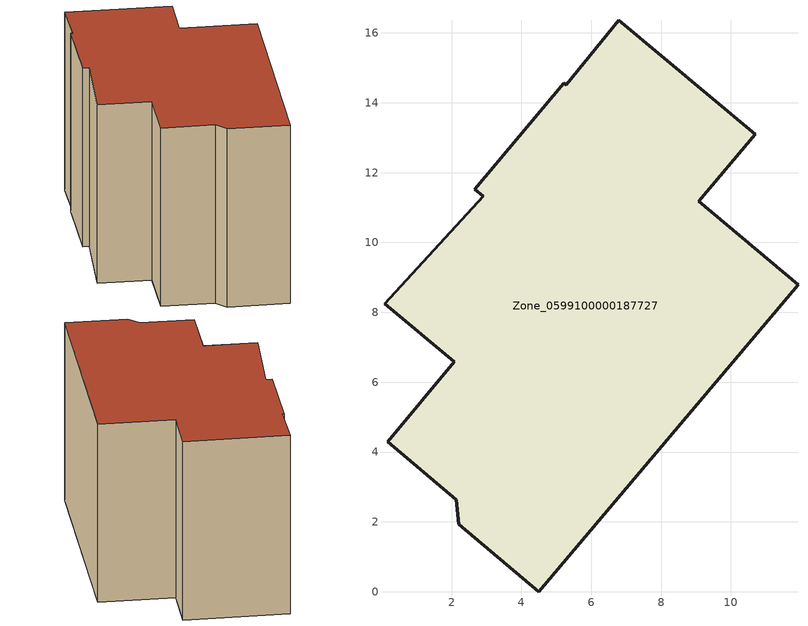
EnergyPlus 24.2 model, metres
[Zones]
Zone_0599100000187727
 floor ground (C_G): 2.14,2.63 0.17,4.29 2.08,6.58 0.08,8.25 2.9,11.32 2.67,11.52 5.21,14.56 5.28,14.51 6.78,16.36 10.69,13.1 9.08,11.18 11.92,8.79 4.5,0 2.21,1.93 z0
 wall outside (C_F): 10.69,13.1 6.78,16.36 5.28,14.51 5.21,14.56 2.67,11.52 2.9,11.32 0.08,8.25 2.08,6.58 0.17,4.29 2.14,2.63 2.21,1.93 4.5,0 11.92,8.79 9.08,11.18 10.69,13.1 z0:9.24
 roof outside (C_R): 5.28,14.51 5.21,14.56 2.67,11.52 2.9,11.32 0.08,8.25 2.08,6.58 0.17,4.29 2.14,2.63 2.21,1.93 4.5,0 11.92,8.79 9.08,11.18 10.69,13.1 6.78,16.36 z9.24
[BUILDING]
Pand.0599100000187727: North Axis=0; Terrain=City; Loads Convergence Tolerance Value=0.04; Temperature Convergence Tolerance Value=0.4; Solar Distribution=FullExterior; Maximum Number of Warmup Days=25; Minimum Number of Warmup Days=1
[Site:Location]
Rotterdam.The.Hague.AP_ZH_NLD Design_Conditions: Latitude=51.96; Longitude=4.45; Time Zone=1; Elevation=-4.5
[SITE:GROUNDTEMPERATURE:BUILDINGSURFACE]
18, 18, 18, 18, 18, 18, 18, 18, 18, 18, 18, 18
[MATERIAL] Thermal Absorptance=0.9; Solar Absorptance=0.7; Visible Absorptance=0.7
Name | Roughness | Thickness | Conductivity | Density | Specific Heat
G.TC.1946 | MediumSmooth | 0.15 | 1 | 540 | 1210
F.TC.1946 | Rough | 0.3 | 0.857143 | 1920 | 840
R.TC.1946 | MediumRough | 0.2 | 0.909091 | 1500 | 1000
[CONSTRUCTION]
C_G: G.TC.1946
C_F: F.TC.1946
C_R: R.TC.1946
[ZONE]
Zone_0599100000187727: Type=1; Multiplier=1; Ceiling Height=Autocalculate; Volume=Autocalculate; Floor Area=autocalculate; Part of Total Floor Area=Yes
[ZONEINFILTRATION:DESIGNFLOWRATE]
Infil_Zone_0599100000187727: Zone or ZoneList or Space or SpaceList=Zone_0599100000187727; Schedule=AlwaysOn; Design Flow Rate Calculation Method=Flow/Area; Flow Rate per Floor Area=0.003; Constant Term Coefficient=1; Temperature Term Coefficient=0; Velocity Term Coefficient=0; Velocity Squared Term Coefficient=0
[HVACTEMPLATE:ZONE:IDEALLOADSAIRSYSTEM]
Zone_0599100000187727: Maximum Heating Supply Air Temperature=50; Minimum Cooling Supply Air Temperature=13; Maximum Heating Supply Air Humidity Ratio=0.0156; Minimum Cooling Supply Air Humidity Ratio=0.0077; Heating Limit=NoLimit; Cooling Limit=NoLimit; Dehumidification Control Type=ConstantSensibleHeatRatio; Cooling Sensible Heat Ratio=0.7; Dehumidification Setpoint=60; Humidification Control Type=None; Humidification Setpoint=30; Outdoor Air Method=None; Outdoor Air Flow Rate per Person=0.00944; Outdoor Air Flow Rate per Zone Floor Area=0; Outdoor Air Flow Rate per Zone=0; Demand Controlled Ventilation Type=None; Outdoor Air Economizer Type=NoEconomizer; Heat Recovery Type=None; Sensible Heat Recovery Effectiveness=0.7; Latent Heat Recovery Effectiveness=0.65
[ZONECONTROL:THERMOSTAT]
ThermostatControl_Zone_0599100000187727: Zone or ZoneList=Zone_0599100000187727; Control Type Schedule=DualSetpointControlType; Control 1=Thermostat_Zone_0599100000187727; Temperature Difference Between Cutout And Setpoint=0
[THERMOSTATSETPOINT:DUALSETPOINT]
Thermostat_Zone_0599100000187727: Heating Setpoint Temperature Schedule=HeatingSetpoint_Zone_0599100000187727; Cooling Setpoint Temperature Schedule=CoolingSetpoint_Zone_0599100000187727
[SCHEDULE:COMPACT]
HeatingSetpoint_Zone_0599100000187727: Through: 12/31, For: AllDays, Until: 24:00, 21
CoolingSetpoint_Zone_0599100000187727: Through: 12/31, For: AllDays, Until: 24:00, 24
DualSetpointControlType: Through: 12/31, For: AllDays, Until: 24:00, 4
AlwaysOn: Through: 12/31, For: AllDays, Until: 24:00, 1
